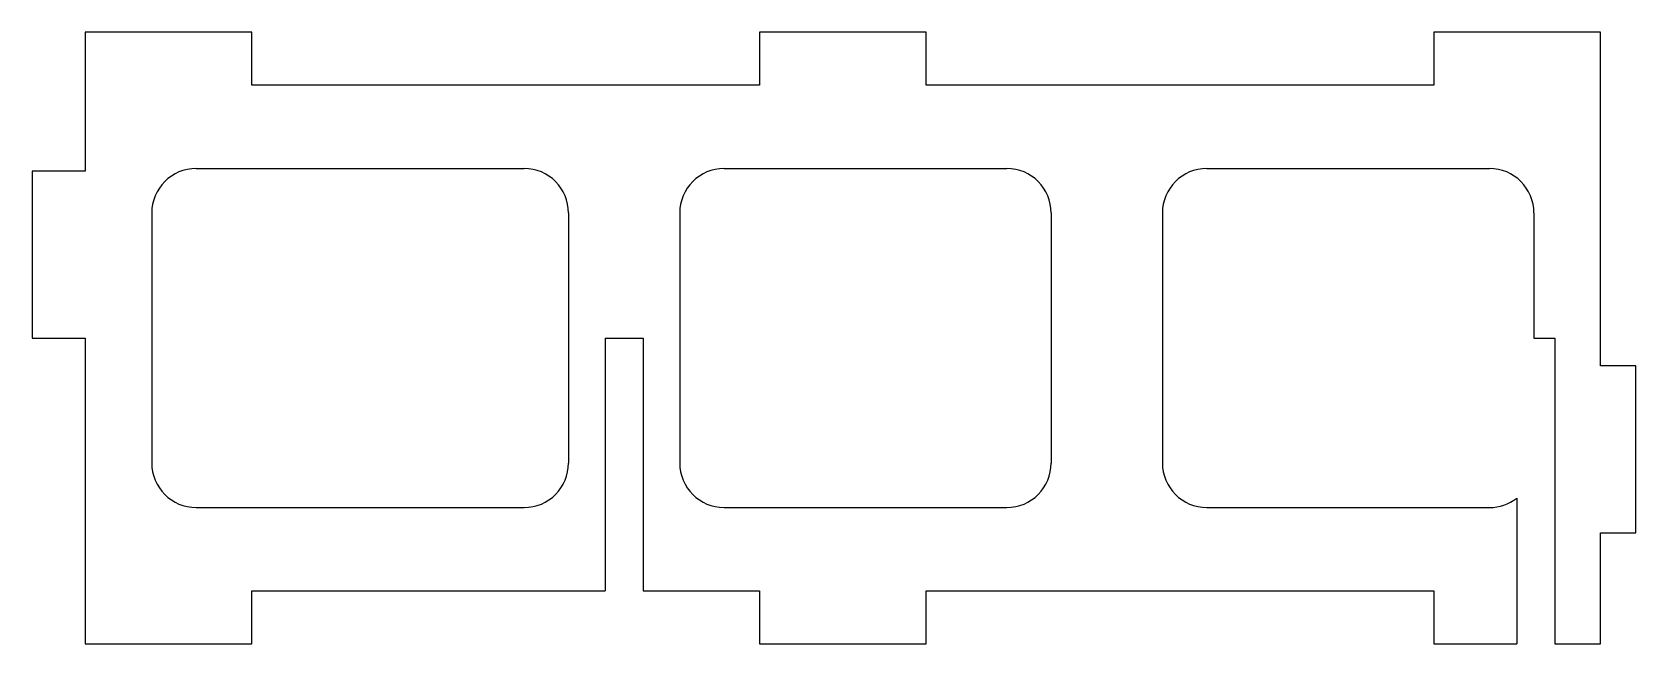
# Model space of a CAD drawing. Header units: millimetres. Extents: x 0 to 288, y 0 to 110.
import ezdxf

# ---------------------------------------------------------------- set-up
doc = ezdxf.new("R2010")
doc.units = ezdxf.units.MM

msp = doc.modelspace()

# ---------------------------------------------------------------- linework, layer by layer
for p, q in [((39.525, 110), (9.525, 110)), ((9.525, 110), (9.525, 100.475)), ((39.525, 100.475), (39.525, 110)), ((160.8375, 110), (130.8375, 110)), ((130.8375, 110), (130.8375, 100.475)), ((160.8375, 100.475), (160.8375, 110)), ((282.15, 110), (252.15, 110)), ((252.15, 110), (252.15, 100.475)), ((282.15, 100.475), (282.15, 110)), ((9.525, 100.475), (9.525, 85)), ((130.8375, 100.475), (39.525, 100.475)), ((252.15, 100.475), (160.8375, 100.475)), ((282.15, 50), (282.15, 100.475)), ((9.525, 85), (0, 85)), ((0, 85), (0, 55)), ((29.525, 85.475), (88.5, 85.475)), ((124.5, 85.475), (175.325, 85.475)), ((211.325, 85.475), (262.15, 85.475)), ((21.525, 77.475), (21.525, 32.525)), ((96.5, 77.475), (96.5, 32.525)), ((116.5, 77.475), (116.5, 32.525)), ((183.325, 77.475), (183.325, 32.525)), ((203.325, 77.475), (203.325, 32.525)), ((270.15, 77.475), (270.15, 55)), ((0, 55), (9.525, 55)), ((9.525, 55), (9.525, 9.525)), ((103.075, 55), (103.075, 9.525)), ((103.075, 55), (109.925, 55)), ((109.925, 55), (109.925, 9.525)), ((270.15, 55), (273.925, 55)), ((273.925, 55), (273.925, 0)), ((288.5, 50), (282.15, 50)), ((288.5, 20), (288.5, 50)), ((267.075, 26.2207), (267.075, 0)), ((29.525, 24.525), (88.5, 24.525)), ((124.5, 24.525), (175.325, 24.525)), ((211.325, 24.525), (262.15, 24.525)), ((282.15, 9.525), (282.15, 20)), ((282.15, 20), (288.5, 20)), ((9.525, 9.525), (9.525, 0)), ((39.525, 0), (39.525, 9.525)), ((39.525, 9.525), (103.075, 9.525)), ((109.925, 9.525), (130.8375, 9.525)), ((130.8375, 9.525), (130.8375, 0)), ((160.8375, 0), (160.8375, 9.525)), ((160.8375, 9.525), (252.15, 9.525)), ((252.15, 9.525), (252.15, 0)), ((282.15, 0), (282.15, 9.525)), ((9.525, 0), (39.525, 0)), ((130.8375, 0), (160.8375, 0)), ((252.15, 0), (267.075, 0)), ((273.925, 0), (282.15, 0))]:
    msp.add_line(p, q)
for centre, start, end in [((29.525, 77.475), 90, 180), ((88.5, 77.475), 0, 90), ((124.5, 77.475), 90, 180), ((175.325, 77.475), 0, 90), ((211.325, 77.475), 90, 180), ((262.15, 77.475), 0, 90), ((29.525, 32.525), 180, -90), ((88.5, 32.525), -90, 0), ((124.5, 32.525), 180, -90), ((175.325, 32.525), -90, 0), ((211.325, 32.525), 180, -90), ((262.15, 32.525), -90, -52.0027)]:
    msp.add_arc(centre, 8, start, end)

doc.saveas('drawing.dxf')
